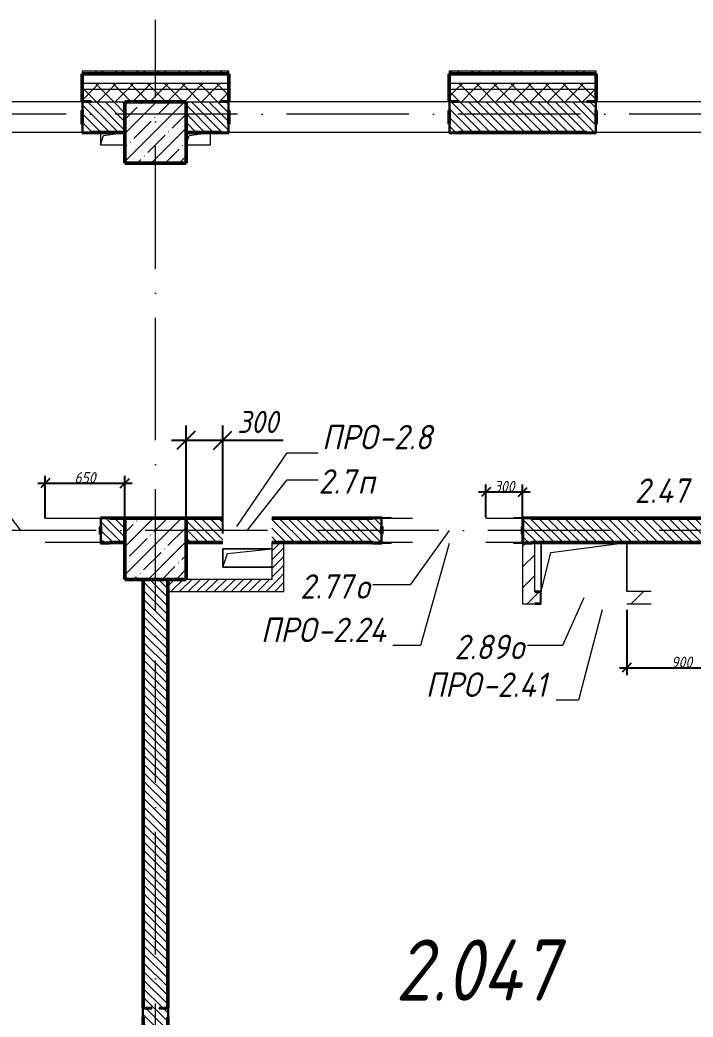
# Model space of a CAD drawing. Header units: millimetres. Extents: x -537608 to 253996, y -217170 to 186033.
# Drawn here: x -141155 to -135655, y -54732 to -46588 of the extents above; entities that cross this region are included whole.
import ezdxf

# ---------------------------------------------------------------- set-up
doc = ezdxf.new("R2010")
doc.units = ezdxf.units.MM
doc.linetypes.add('50_200_ШТРИХ_1Т_ш5_п1_п1_', pattern=[1400, 1000, -200, 0, -200])
for name, color, linetype, lineweight in [('A-____-____-DIMS', 7, 'Continuous', 9), ('A-FLOR-____-OTLN', 7, 'Continuous', 9), ('A-GENM-____-IDEN', 7, 'Continuous', 9), ('A-GENM-____-MCUT', 7, 'Continuous', 25), ('A-GENM-____-OTLN', 7, 'Continuous', 9), ('A-GENM-____-OTLN-1', 7, 'Continuous', 25), ('A-GLAZ-____-IDEN', 7, 'Continuous', 9), ('A-WALL-____-MCUT-2', 7, 'Continuous', 50), ('A-WALL-____-MCUT-3', 7, 'Continuous', 9), ('A-WALL-____-OTLN', 7, 'Continuous', 9), ('A-WALL-____-PATT-1', 7, 'Continuous', 9), ('A-WALL-FNSH-MCUT-1', 7, 'Continuous', 9), ('I-WALL-____-OTLN', 7, 'Continuous', 9), ('S-COLS-____-MCUT', 7, 'Continuous', 50), ('S-COLS-____-OTLN', 7, 'Continuous', 9), ('S-GRID-____-OTLN-1', 7, '50_200_ШТРИХ_1Т_ш5_п1_п1_', 9), ('Марки помещений', 7, 'Continuous', 9)]:
    doc.layers.add(name, color=color, linetype=linetype, lineweight=lineweight)
doc.styles.add('ISOCPEUR_I_10', font='isocpeui.ttf', dxfattribs={"width": 0.9, "height": 180})
doc.styles.add('ISOCPEUR_I_3', font='isocpeui.ttf', dxfattribs={"width": 0.85, "height": 2.2})
doc.styles.add('ISOCPEUR_I_7', font='isocpeui.ttf', dxfattribs={"width": 0.9, "height": 90})
doc.styles.add('ISOCPEUR_I_9', font='isocpeui.ttf', dxfattribs={"width": 0.9, "height": 250})
doc.dimstyles.new('ISO-1_8_0_9К_СРЕДНИЙ_Кладочные_2', dxfattribs={"dimscale": 304.8, "dimtxt": 89.638306, "dimasz": 0.246063, "dimexe": 0.19685, "dimexo": 0, "dimgap": 0, "dimtad": 1, "dimdec": 3, "dimrnd": 0.001, "dimdsep": 46, "dimtxsty": 'ISOCPEUR_I_7', "dimblk1": 'OBLIQUE', "dimblk2": 'OBLIQUE', "dimsah": 1, "dimcen": 0.09, "dimdle": 0.19685, "dimazin": 0, "dimtfac": 1, "dimtdec": 4, "dimtix": 1, "dimtmove": 1, "dimatfit": 3, "dimfxl": 1, "dimtvp": 1, "dimtolj": 1, "dimtzin": 0, "dimarcsym": 2})
doc.dimstyles.new('ISO-1_8_0_9К_СРЕДНИЙ_Кладочные_3', dxfattribs={"dimscale": 304.8, "dimtxt": 179.276612, "dimasz": 0.492126, "dimexe": 0.393701, "dimexo": 0, "dimgap": 0, "dimtad": 1, "dimdec": 3, "dimrnd": 0.001, "dimdsep": 46, "dimtxsty": 'ISOCPEUR_I_10', "dimblk1": 'OBLIQUE', "dimblk2": 'OBLIQUE', "dimsah": 1, "dimcen": 0.09, "dimdle": 0.393701, "dimazin": 0, "dimtfac": 1, "dimtdec": 4, "dimtix": 1, "dimtmove": 0, "dimatfit": 3, "dimfxl": 1, "dimtvp": 1, "dimtolj": 1, "dimtzin": 0, "dimarcsym": 2})
pattern_1 = [(135, (-184647.673, -56738.29), (-35.35534, -35.35534), [])]
pattern_2 = [(45, (-184647.67, -56738.29), (-70.71068, 70.71068), []), (135, (-184647.67, -56738.29), (-70.71068, -70.71068), [])]
pattern_3 = [(45, (-184647.673, -56738.29), (-35.35534, 35.35534), [])]
pattern_4 = [(45, (-184647.67, -56738.29), (-84.8528, 84.8528), [])]

# ---------------------------------------------------------------- blocks, each defined once
blk = doc.blocks.new('BSC_Колонна _Прямоугольная - 500х500-V90-АР1_План отверстий 2 этажа в осях 1-64_А-ГГ')
at = {"layer": 'S-COLS-____-OTLN'}
h = blk.add_hatch(dxfattribs=at)
h.set_pattern_fill('FP_119', color=256, style=0, pattern_type=2)
h.set_pattern_definition([(45, (-44600, -5831.04), (-114.04925, 114.04925), []), (45, (-44485.95, -5831.04), (-114.04925, 114.04925), [201.613, -40.323, 3.353, -36.97])])
h.paths.add_polyline_path([(-250, -250), (250, -250), (250, 250), (-250, 250)], flags=0)
at = {"layer": 'S-COLS-____-MCUT'}
for p, q in [((250, 250), (-250, 250)), ((-250, 250), (-250, -250)), ((250, -250), (250, 250)), ((-250, -250), (250, -250))]:
    blk.add_line(p, q, dxfattribs=at)
blk = doc.blocks.new('Фахверк_СКБ_Уголок - 250_2700-27497298-АР1_План отверстий 2 этажа в осях 1-64_А-ГГ')
at = {"layer": 'A-GENM-____-MCUT'}
for p, q in [((200, 181), (125, 181)), ((125, 181), (125, 106)), ((131, 106), (131, 175)), ((131, 175), (200, 175)), ((200, 175), (200, 181)), ((125, 106), (131, 106)), ((131, -6), (125, -6)), ((125, -6), (125, -81)), ((125, -81), (200, -81)), ((131, -75), (131, -6)), ((200, -75), (131, -75)), ((200, -81), (200, -75))]:
    blk.add_line(p, q, dxfattribs=at)
blk = doc.blocks.new('154_Стойка_СКБ_Уголок - СМ-2180_200-28268025-АР1_План отверстий 2 этажа в осях 1-64_А-ГГ')
at = {"layer": 'A-GENM-____-MCUT'}
for p, q in [((125, 156), (125, 81)), ((200, 156), (125, 156)), ((131, 81), (131, 150)), ((131, 150), (200, 150)), ((200, 150), (200, 156)), ((125, 81), (131, 81)), ((131, 19), (125, 19)), ((125, 19), (125, -56)), ((131, -50), (131, 19)), ((125, -56), (200, -56)), ((200, -50), (131, -50)), ((200, -56), (200, -50))]:
    blk.add_line(p, q, dxfattribs=at)
blk = doc.blocks.new('Стойка_Влож_Уголок_Опорный - Уголок-28213941-АР1_План отверстий 2 этажа в осях 1-64_А-ГГ')
at = {"layer": 'A-GENM-____-OTLN'}
for p, q in [((-212, -6), (-212, 0)), ((0, 0), (0, -6)), ((-212, -75), (-212, -6)), ((-212, -6), (-206, -6)), ((-212, -75), (-206, -75)), ((-6, -6), (0, -6)), ((-6, -75), (0, -75)), ((0, -6), (0, -75))]:
    blk.add_line(p, q, dxfattribs=at)
blk = doc.blocks.new('Стойка_Влож_Полоса боковая - Полоса-V142-АР1_План отверстий 2 этажа в осях 1-64_А-ГГ')
at = {"layer": 'A-GENM-____-OTLN'}
for p, q in [((-5, 60), (0, 60)), ((-5, -60), (-5, 60)), ((0, -60), (-5, -60))]:
    blk.add_line(p, q, dxfattribs=at)
blk = doc.blocks.new('Фахверк_СКБ_Уголок - 200_3960-28268576-АР1_План отверстий 2 этажа в осях 1-64_А-ГГ')
at = {"layer": 'A-GENM-____-MCUT'}
for p, q in [((200, 156), (125, 156)), ((125, 156), (125, 81)), ((131, 81), (131, 150)), ((131, 150), (200, 150)), ((200, 150), (200, 156)), ((125, 81), (131, 81)), ((131, 19), (125, 19)), ((125, 19), (125, -56)), ((131, -50), (131, 19)), ((125, -56), (200, -56)), ((200, -50), (131, -50)), ((200, -56), (200, -50))]:
    blk.add_line(p, q, dxfattribs=at)
blk = doc.blocks.new('Фахверк_СКБ_Уголок - 200_3550-28267367-АР1_План отверстий 2 этажа в осях 1-64_А-ГГ')
at = {"layer": 'A-GENM-____-MCUT'}
for p, q in [((200, 156), (125, 156)), ((125, 156), (125, 81)), ((131, 81), (131, 150)), ((131, 150), (200, 150)), ((200, 150), (200, 156)), ((125, 81), (131, 81)), ((131, 19), (125, 19)), ((125, 19), (125, -56)), ((131, -50), (131, 19)), ((125, -56), (200, -56)), ((200, -50), (131, -50)), ((200, -56), (200, -50))]:
    blk.add_line(p, q, dxfattribs=at)
blk = doc.blocks.new('AR_Отверстие прямоугольное _в плите_ - AR_Отверстие прямоугольное _в плите_-V155-АР1_План отверстий 2 этажа в осях 1-64_А-ГГ')
at = {"layer": 'A-GENM-____-OTLN'}
for p, q in [((200, 75), (-200, 75)), ((-200, 75), (-200, -75)), ((-200, -75), (-162.5, 37.5)), ((-162.5, 37.5), (200, 75)), ((-200, -75), (200, -75))]:
    blk.add_line(p, q, dxfattribs=at)
blk = doc.blocks.new('AR_Отверстие прямоугольное _в плите_ - AR_Отверстие прямоугольное _в плите_-V165-АР1_План отверстий 2 этажа в осях 1-64_А-ГГ')
at = {"layer": 'A-GENM-____-OTLN'}
for p, q in [((-100, 50), (-100, -50)), ((-100, -50), (-75, 25)), ((-75, 25), (100, 50)), ((-100, -50), (100, -50))]:
    blk.add_line(p, q, dxfattribs=at)
blk = doc.blocks.new('AR_Отверстие прямоугольное _в плите_ - AR_Отверстие прямоугольное _в плите_-V166-АР1_План отверстий 2 этажа в осях 1-64_А-ГГ')
at = {"layer": 'A-GENM-____-OTLN'}
for p, q in [((-100, -50), (-75, 25)), ((-75, 25), (100, 50)), ((100, -50), (100, 50)), ((-100, -50), (100, -50))]:
    blk.add_line(p, q, dxfattribs=at)
blk = doc.blocks.new('AR_Отверстие прямоугольное _в плите_ - AR_Отверстие прямоугольное _в плите_-30552525-АР1_План отверстий 2 этажа в осях 1-64_А-ГГ')
at = {"layer": 'A-GENM-____-OTLN'}
for p, q in [((-350, 200), (-350, -200)), ((-270, 120), (350, 200)), ((350, -200), (350, 200)), ((-350, -200), (-270, 120))]:
    blk.add_line(p, q, dxfattribs=at)
blk = doc.blocks.new('154_Фахверк_СКБ_Швеллер - Тип_100_3960_зеркало-V199-АР1_План отверстий 2 этажа в осях 1-64_А-ГГ')
at = {"layer": 'A-GENM-____-MCUT'}
for p, q in [((175, 50), (125, 50)), ((128, 47), (175, 47)), ((128, -47), (128, 47)), ((175, 47), (175, 50)), ((125, -50), (175, -50)), ((175, -47), (128, -47)), ((175, -50), (175, -47))]:
    blk.add_line(p, q, dxfattribs=at)
blk = doc.blocks.new('_Oblique')
at = {"color": 0, "linetype": 'ByBlock', "lineweight": -2}
blk.add_line((-0.5, -0.5), (0.5, 0.5), dxfattribs=at)
blk = doc.blocks.new('*D2392')
at = {"layer": 'A-____-____-DIMS', "color": 0, "lineweight": -2, "transparency": 16777216}
for p, q in [((-139797.7, -50657.2), (-139797.7, -49901.3)), ((-139497.7, -50781.9), (-139497.7, -49901.3)), ((-139917.7, -50021.3), (-139497.7, -50021.3)), ((-139497.7, -50021.3), (-139003.5, -50021.3))]:
    blk.add_line(p, q, dxfattribs=at)
at = {"layer": 'Defpoints', "color": 0, "transparency": 16777216}
for p in [(-139497.7, -50021.3), (-139797.7, -50657.2), (-139497.7, -50781.9)]:
    blk.add_point(p, dxfattribs=at)
at = {"layer": 'A-____-____-DIMS', "color": 0, "lineweight": -2, "transparency": 16777216, "xscale": 150, "yscale": 150, "zscale": 150, "rotation": 180}
blk.add_blockref('_Oblique', (-139797.7, -50021.3), dxfattribs=at)
at = {"layer": 'A-____-____-DIMS', "color": 0, "lineweight": -2, "transparency": 16777216, "xscale": 150, "yscale": 150, "zscale": 150}
blk.add_blockref('_Oblique', (-139497.7, -50021.3), dxfattribs=at)
at = {"layer": 'A-____-____-DIMS', "color": 0, "transparency": 16777216, "insert": (-139380.4, -49781.3), "char_height": 180, "width": 409.578, "attachment_point": 1, "line_spacing_factor": 1.149209, "style": 'ISOCPEUR_I_10'}
blk.add_mtext('\\A1;300', dxfattribs=at)
blk = doc.blocks.new('*D2427')
at = {"layer": 'A-____-____-DIMS', "color": 0, "lineweight": -2, "transparency": 16777216}
for p, q in [((-135297.7, -51357.2), (-135297.7, -51938.5)), ((-136197.7, -51407.2), (-136197.7, -51938.5)), ((-136257.7, -51878.5), (-135237.7, -51878.5))]:
    blk.add_line(p, q, dxfattribs=at)
at = {"layer": 'Defpoints', "color": 0, "transparency": 16777216}
for p in [(-135297.7, -51357.2), (-136197.7, -51407.2), (-135297.7, -51878.5)]:
    blk.add_point(p, dxfattribs=at)
at = {"layer": 'A-____-____-DIMS', "color": 0, "lineweight": -2, "transparency": 16777216, "xscale": 75, "yscale": 75, "zscale": 75, "rotation": 180}
blk.add_blockref('_Oblique', (-136197.7, -51878.5), dxfattribs=at)
at = {"layer": 'A-____-____-DIMS', "color": 0, "lineweight": -2, "transparency": 16777216, "xscale": 75, "yscale": 75, "zscale": 75}
blk.add_blockref('_Oblique', (-135297.7, -51878.5), dxfattribs=at)
at = {"layer": 'A-____-____-DIMS', "color": 0, "transparency": 16777216, "insert": (-135747.7, -51833.5), "char_height": 90, "width": 409.578, "attachment_point": 5, "style": 'ISOCPEUR_I_7'}
blk.add_mtext('\\A1;900', dxfattribs=at)
blk = doc.blocks.new('*D2430')
at = {"layer": 'A-____-____-DIMS', "color": 0, "lineweight": -2, "transparency": 16777216}
for p, q in [((-137347.7, -50651.2), (-137347.7, -50383.1)), ((-137047.7, -50857.2), (-137047.7, -50383.1)), ((-137407.7, -50443.1), (-136987.7, -50443.1))]:
    blk.add_line(p, q, dxfattribs=at)
at = {"layer": 'Defpoints', "color": 0, "transparency": 16777216}
for p in [(-137047.7, -50443.1), (-137347.7, -50651.2), (-137047.7, -50857.2)]:
    blk.add_point(p, dxfattribs=at)
at = {"layer": 'A-____-____-DIMS', "color": 0, "lineweight": -2, "transparency": 16777216, "xscale": 75, "yscale": 75, "zscale": 75, "rotation": 180}
blk.add_blockref('_Oblique', (-137347.7, -50443.1), dxfattribs=at)
at = {"layer": 'A-____-____-DIMS', "color": 0, "lineweight": -2, "transparency": 16777216, "xscale": 75, "yscale": 75, "zscale": 75}
blk.add_blockref('_Oblique', (-137047.7, -50443.1), dxfattribs=at)
at = {"layer": 'A-____-____-DIMS', "color": 0, "transparency": 16777216, "insert": (-137197.7, -50398.1), "char_height": 90, "width": 409.578, "attachment_point": 5, "style": 'ISOCPEUR_I_7'}
blk.add_mtext('\\A1;300', dxfattribs=at)
blk = doc.blocks.new('*D2431')
at = {"layer": 'A-____-____-DIMS', "color": 0, "lineweight": -2, "transparency": 16777216}
for p, q in [((-140947.7, -50657.2), (-140947.7, -50311.2)), ((-140297.7, -50657.2), (-140297.7, -50311.2)), ((-141007.7, -50371.2), (-140237.7, -50371.2))]:
    blk.add_line(p, q, dxfattribs=at)
at = {"layer": 'Defpoints', "color": 0, "transparency": 16777216}
for p in [(-140297.7, -50371.2), (-140947.7, -50657.2), (-140297.7, -50657.2)]:
    blk.add_point(p, dxfattribs=at)
at = {"layer": 'A-____-____-DIMS', "color": 0, "lineweight": -2, "transparency": 16777216, "xscale": 75, "yscale": 75, "zscale": 75, "rotation": 180}
blk.add_blockref('_Oblique', (-140947.7, -50371.2), dxfattribs=at)
at = {"layer": 'A-____-____-DIMS', "color": 0, "lineweight": -2, "transparency": 16777216, "xscale": 75, "yscale": 75, "zscale": 75}
blk.add_blockref('_Oblique', (-140297.7, -50371.2), dxfattribs=at)
at = {"layer": 'A-____-____-DIMS', "color": 0, "transparency": 16777216, "insert": (-140622.7, -50326.2), "char_height": 90, "width": 409.578, "attachment_point": 5, "style": 'ISOCPEUR_I_7'}
blk.add_mtext('\\A1;650', dxfattribs=at)

msp = doc.modelspace()

# ---------------------------------------------------------------- hatches: boundary and pattern name
at = {"layer": 'A-WALL-____-PATT-1'}
h = msp.add_hatch(dxfattribs=at)
h.set_pattern_fill('FP_3', color=256, style=0, pattern_type=2)
h.set_pattern_definition([(45, (-184647.67, -56738.29), (-85.53659, 85.53659), []), (45, (-184590.65, -56738.29), (-85.53659, 85.53659), [])])
h.paths.add_polyline_path([(-112782.6725, -47027.2474), (-112782.6725, -47007.2474), (-116647.6725, -47007.2474), (-116647.6725, -47027.2474), (-113962.7906, -47027.2474)], flags=0)
h.paths.add_polyline_path([(-118447.6725, -47027.2474), (-118447.6725, -47007.2474), (-119647.6725, -47007.2474), (-119647.6725, -47027.2474), (-119265.1835, -47027.2474)], flags=0)
h.paths.add_polyline_path([(-121447.6725, -47027.2474), (-121447.6725, -47007.2474), (-122647.6725, -47007.2474), (-122647.6725, -47027.2474), (-121916.3799, -47027.2474)], flags=0)
h.paths.add_polyline_path([(-125451.3085, -47027.2474), (-124447.6725, -47027.2474), (-124447.6725, -47007.2474), (-125647.6725, -47007.2474), (-125647.6725, -47027.2474)], flags=0)
h.paths.add_polyline_path([(-128102.5049, -47027.2474), (-127447.6725, -47027.2474), (-127447.6725, -47007.2474), (-128647.6725, -47007.2474), (-128647.6725, -47027.2474)], flags=0)
h.paths.add_polyline_path([(-130447.6725, -47027.2474), (-130447.6725, -47007.2474), (-131647.6725, -47007.2474), (-131647.6725, -47027.2474), (-131637.4335, -47027.2474)], flags=0)
h.paths.add_polyline_path([(-133447.6725, -47027.2474), (-133447.6725, -47007.2474), (-134647.6725, -47007.2474), (-134647.6725, -47027.2474), (-134288.6299, -47027.2474)], flags=0)
h.paths.add_polyline_path([(-139447.6725, -47027.2474), (-139447.6725, -47007.2474), (-140647.6725, -47007.2474), (-140647.6725, -47027.2474), (-140474.7549, -47027.2474)], flags=0)
h.paths.add_polyline_path([(-137647.6725, -47027.2474), (-136447.6725, -47027.2474), (-136447.6725, -47007.2474), (-137647.6725, -47007.2474)], flags=0)
h.paths.add_polyline_path([(-143647.6725, -47027.2474), (-142447.6725, -47027.2474), (-142447.6725, -47007.2474), (-143647.6725, -47007.2474)], flags=0)
h.paths.add_polyline_path([(-146312.6725, -47027.2474), (-145447.6725, -47027.2474), (-145447.6725, -47007.2474), (-146312.6725, -47007.2474)], flags=0)
h = msp.add_hatch(dxfattribs=at)
h.set_pattern_fill('FP_1', color=256, style=0, pattern_type=2)
h.set_pattern_definition(pattern_2)
h.paths.add_polyline_path([(-110297.6725, -47157.2474), (-110297.6725, -47107.2474), (-116647.6725, -47107.2474), (-116647.6725, -47157.2474), (-110427.862, -47157.2474)], flags=0)
h.paths.add_polyline_path([(-119265.1835, -47157.2474), (-118447.6725, -47157.2474), (-118447.6725, -47107.2474), (-119647.6725, -47107.2474), (-119647.6725, -47157.2474)], flags=0)
h.paths.add_polyline_path([(-121447.6725, -47157.2474), (-121447.6725, -47107.2474), (-122647.6725, -47107.2474), (-122647.6725, -47157.2474), (-121916.3799, -47157.2474)], flags=0)
h.paths.add_polyline_path([(-124447.6725, -47157.2474), (-124447.6725, -47107.2474), (-125647.6725, -47107.2474), (-125647.6725, -47157.2474), (-124567.5763, -47157.2474)], flags=0)
h.paths.add_polyline_path([(-127447.6725, -47157.2474), (-127447.6725, -47107.2474), (-128647.6725, -47107.2474), (-128647.6725, -47157.2474), (-128102.5049, -47157.2474)], flags=0)
h.paths.add_polyline_path([(-131647.6725, -47157.2474), (-130447.6725, -47157.2474), (-130447.6725, -47107.2474), (-131647.6725, -47107.2474)], flags=0)
h.paths.add_polyline_path([(-134647.6725, -47157.2474), (-133447.6725, -47157.2474), (-133447.6725, -47107.2474), (-134647.6725, -47107.2474)], flags=0)
h.paths.add_polyline_path([(-136939.8263, -47157.2474), (-136447.6725, -47157.2474), (-136447.6725, -47107.2474), (-137647.6725, -47107.2474), (-137647.6725, -47157.2474)], flags=0)
h.paths.add_polyline_path([(-139447.6725, -47157.2474), (-139447.6725, -47107.2474), (-140647.6725, -47107.2474), (-140647.6725, -47157.2474), (-140474.7549, -47157.2474)], flags=0)
h.paths.add_polyline_path([(-142447.6725, -47157.2474), (-142447.6725, -47107.2474), (-143647.6725, -47107.2474), (-143647.6725, -47157.2474), (-143125.9514, -47157.2474)], flags=0)
h.paths.add_polyline_path([(-146847.6725, -47157.2474), (-145447.6725, -47157.2474), (-145447.6725, -47107.2474), (-146847.6725, -47107.2474)], flags=0)
h.paths.add_polyline_path([(-148647.6725, -47157.2474), (-148647.6725, -47107.2474), (-149847.6725, -47107.2474), (-149847.6725, -47157.2474), (-149312.0764, -47157.2474)], flags=0)
h.paths.add_polyline_path([(-157647.6725, -47157.2474), (-157647.6725, -47107.2474), (-160817.6725, -47107.2474), (-160817.6725, -47157.2474), (-159916.8621, -47157.2474)], flags=0)
h = msp.add_hatch(dxfattribs=at)
h.set_pattern_fill('FP_1', color=256, style=0, pattern_type=2)
h.set_pattern_definition(pattern_2)
h.paths.add_polyline_path([(-110297.6725, -47257.2474), (-110297.6725, -47157.2474), (-116647.6725, -47157.2474), (-116647.6725, -47251.2474), (-116572.6725, -47251.2474), (-116572.6725, -47257.2474), (-110427.862, -47257.2474)], flags=0)
h.paths.add_polyline_path([(-119265.1835, -47257.2474), (-118522.6725, -47257.2474), (-118522.6725, -47251.2474), (-118447.6725, -47251.2474), (-118447.6725, -47157.2474), (-119647.6725, -47157.2474), (-119647.6725, -47251.2474), (-119572.6725, -47251.2474), (-119572.6725, -47257.2474)], flags=0)
h.paths.add_polyline_path([(-121522.6725, -47257.2474), (-121522.6725, -47251.2474), (-121447.6725, -47251.2474), (-121447.6725, -47157.2474), (-122647.6725, -47157.2474), (-122647.6725, -47251.2474), (-122572.6725, -47251.2474), (-122572.6725, -47257.2474), (-121797.6725, -47257.2474)], flags=0)
h.paths.add_polyline_path([(-125297.6725, -47257.2474), (-124522.6725, -47257.2474), (-124522.6725, -47251.2474), (-124447.6725, -47251.2474), (-124447.6725, -47157.2474), (-125647.6725, -47157.2474), (-125647.6725, -47251.2474), (-125572.6725, -47251.2474), (-125572.6725, -47257.2474), (-125451.3085, -47257.2474)], flags=0)
h.paths.add_polyline_path([(-128102.5049, -47257.2474), (-127522.6725, -47257.2474), (-127522.6725, -47251.2474), (-127447.6725, -47251.2474), (-127447.6725, -47157.2474), (-128647.6725, -47157.2474), (-128647.6725, -47251.2474), (-128572.6725, -47251.2474), (-128572.6725, -47257.2474)], flags=0)
h.paths.add_polyline_path([(-130797.6725, -47257.2474), (-130522.6725, -47257.2474), (-130522.6725, -47251.2474), (-130447.6725, -47251.2474), (-130447.6725, -47157.2474), (-131647.6725, -47157.2474), (-131647.6725, -47251.2474), (-131572.6725, -47251.2474), (-131572.6725, -47257.2474), (-131297.6725, -47257.2474)], flags=0)
h.paths.add_polyline_path([(-133797.6725, -47257.2474), (-133522.6725, -47257.2474), (-133522.6725, -47251.2474), (-133447.6725, -47251.2474), (-133447.6725, -47157.2474), (-134647.6725, -47157.2474), (-134647.6725, -47251.2474), (-134572.6725, -47251.2474), (-134572.6725, -47257.2474), (-134288.6299, -47257.2474)], flags=0)
h.paths.add_polyline_path([(-136522.6725, -47257.2474), (-136522.6725, -47251.2474), (-136447.6725, -47251.2474), (-136447.6725, -47157.2474), (-137647.6725, -47157.2474), (-137647.6725, -47251.2474), (-137572.6725, -47251.2474), (-137572.6725, -47257.2474), (-136939.8263, -47257.2474)], flags=0)
h.paths.add_polyline_path([(-139522.6725, -47257.2474), (-139522.6725, -47251.2474), (-139447.6725, -47251.2474), (-139447.6725, -47157.2474), (-140647.6725, -47157.2474), (-140647.6725, -47251.2474), (-140572.6725, -47251.2474), (-140572.6725, -47257.2474), (-139797.6725, -47257.2474)], flags=0)
h.paths.add_polyline_path([(-143572.6725, -47257.2474), (-142522.6725, -47257.2474), (-142522.6725, -47251.2474), (-142447.6725, -47251.2474), (-142447.6725, -47157.2474), (-143647.6725, -47157.2474), (-143647.6725, -47251.2474), (-143572.6725, -47251.2474)], flags=0)
h.paths.add_polyline_path([(-145797.6725, -47257.2474), (-145522.6725, -47257.2474), (-145522.6725, -47251.2474), (-145447.6725, -47251.2474), (-145447.6725, -47157.2474), (-146847.6725, -47157.2474), (-146847.6725, -47257.2474), (-146347.6725, -47257.2474)], flags=0)
h.paths.add_polyline_path([(-149312.0764, -47257.2474), (-148722.6725, -47257.2474), (-148722.6725, -47251.2474), (-148647.6725, -47251.2474), (-148647.6725, -47157.2474), (-149847.6725, -47157.2474), (-149847.6725, -47257.2474), (-149347.6725, -47257.2474)], flags=0)
h.paths.add_polyline_path([(-157722.6725, -47257.2474), (-157722.6725, -47251.2474), (-157647.6725, -47251.2474), (-157647.6725, -47157.2474), (-160817.6725, -47157.2474), (-160817.6725, -47257.2474), (-158347.6725, -47257.2474)], flags=0)
h = msp.add_hatch(dxfattribs=at)
h.set_pattern_fill('FP_6', color=256, style=0, pattern_type=2)
h.set_pattern_definition(pattern_1)
h.paths.add_polyline_path([(-140641.6725, -47507.2474), (-140297.6725, -47507.2474), (-140297.6725, -47257.2474), (-140641.6725, -47257.2474), (-140641.6725, -47326.2474), (-140647.6725, -47326.2474), (-140647.6725, -47438.2474), (-140641.6725, -47438.2474), (-140641.6725, -47502.9617)], flags=0)
h.paths.add_polyline_path([(-142522.6725, -47507.2474), (-142453.6725, -47507.2474), (-142453.6725, -47438.2474), (-142447.6725, -47438.2474), (-142447.6725, -47326.2474), (-142453.6725, -47326.2474), (-142453.6725, -47257.2474), (-142797.6725, -47257.2474), (-142797.6725, -47507.2474)], flags=0)
h = msp.add_hatch(dxfattribs=at)
h.set_pattern_fill('FP_6', color=256, style=0, pattern_type=2)
h.set_pattern_definition(pattern_1)
h.paths.add_polyline_path([(-134572.6725, -47507.2474), (-134297.6725, -47507.2474), (-134297.6725, -47257.2474), (-134641.6725, -47257.2474), (-134641.6725, -47326.2474), (-134647.6725, -47326.2474), (-134647.6725, -47438.2474), (-134641.6725, -47438.2474), (-134641.6725, -47507.2474)], flags=0)
h.paths.add_polyline_path([(-137572.6725, -47507.2474), (-136453.6725, -47507.2474), (-136453.6725, -47438.2474), (-136447.6725, -47438.2474), (-136447.6725, -47326.2474), (-136453.6725, -47326.2474), (-136453.6725, -47257.2474), (-137641.6725, -47257.2474), (-137641.6725, -47326.2474), (-137647.6725, -47326.2474), (-137647.6725, -47438.2474), (-137641.6725, -47438.2474), (-137641.6725, -47507.2474)], flags=0)
h.paths.add_polyline_path([(-139522.6725, -47507.2474), (-139453.6725, -47507.2474), (-139453.6725, -47438.2474), (-139447.6725, -47438.2474), (-139447.6725, -47326.2474), (-139453.6725, -47326.2474), (-139453.6725, -47257.2474), (-139797.6725, -47257.2474), (-139797.6725, -47507.2474)], flags=0)
h = msp.add_hatch(dxfattribs=at)
h.set_pattern_fill('FP_6', color=256, style=0, pattern_type=2)
h.set_pattern_definition(pattern_1)
h.paths.add_polyline_path([(-140422.6725, -50857.2474), (-140297.6725, -50857.2474), (-140297.6725, -50657.2474), (-140491.6725, -50657.2474), (-140491.6725, -50726.2474), (-140497.6725, -50726.2474), (-140497.6725, -50788.2474), (-140491.6725, -50788.2474), (-140491.6725, -50857.2474), (-140474.7549, -50857.2474)], flags=0)
h.paths.add_polyline_path([(-142242.2192, -50857.2474), (-142203.6725, -50857.2474), (-142203.6725, -50788.2474), (-142197.6725, -50788.2474), (-142197.6725, -50726.2474), (-142203.6725, -50726.2474), (-142203.6725, -50657.2474), (-142797.6725, -50657.2474), (-142797.6725, -50857.2474), (-142272.6725, -50857.2474)], flags=0)
h = msp.add_hatch(dxfattribs=at)
h.set_pattern_fill('FP_6', color=256, style=0, pattern_type=2)
h.set_pattern_definition(pattern_1)
h.paths.add_polyline_path([(-135172.3621, -50857.2474), (-134297.6725, -50857.2474), (-134297.6725, -50657.2474), (-137041.6725, -50657.2474), (-137041.6725, -50726.2474), (-137047.6725, -50726.2474), (-137047.6725, -50788.2474), (-137041.6725, -50788.2474), (-137041.6725, -50857.2474), (-136939.8263, -50857.2474)], flags=0)
h.paths.add_polyline_path([(-139097.6725, -50857.2474), (-138203.6725, -50857.2474), (-138203.6725, -50788.2474), (-138197.6725, -50788.2474), (-138197.6725, -50726.2474), (-138203.6725, -50726.2474), (-138203.6725, -50657.2474), (-139097.6725, -50657.2474), (-139097.6725, -50769.7474)], flags=0)
h.paths.add_polyline_path([(-139797.6725, -50857.2474), (-139497.6725, -50857.2474), (-139497.6725, -50657.2474), (-139797.6725, -50657.2474)], flags=0)
h = msp.add_hatch(dxfattribs=at)
h.set_pattern_fill('FP_5', color=256, style=0, pattern_type=2)
h.set_pattern_definition(pattern_3)
h.paths.add_polyline_path([(-138997.6725, -51157.2474), (-138997.6725, -50857.2474), (-139097.6725, -50857.2474), (-139097.6725, -51157.2474)], flags=0)
h = msp.add_hatch(dxfattribs=at)
h.set_pattern_fill('FP_4', color=256, style=0, pattern_type=2)
h.set_pattern_definition(pattern_4)
h.paths.add_polyline_path([(-136947.6725, -51357.2474), (-136947.6725, -50857.2474), (-136972.6725, -50857.2474), (-136972.6725, -50863.2474), (-137047.6725, -50863.2474), (-137047.6725, -51357.2474)], flags=0)
h = msp.add_hatch(dxfattribs=at)
h.set_pattern_fill('FP_6', color=256, style=0, pattern_type=2)
h.set_pattern_definition(pattern_1)
h.paths.add_polyline_path([(-140147.6725, -58157.2474), (-139947.6725, -58157.2474), (-139947.6725, -54663.2474), (-140016.6725, -54663.2474), (-140016.6725, -54657.2474), (-139947.6725, -54657.2474), (-139947.6725, -51157.2474), (-140147.6725, -51157.2474), (-140147.6725, -54657.2474), (-140078.6725, -54657.2474), (-140078.6725, -54663.2474), (-140147.6725, -54663.2474), (-140147.6725, -57722.3688)], flags=0)
h = msp.add_hatch(dxfattribs=at)
h.set_pattern_fill('FP_5', color=256, style=0, pattern_type=2)
h.set_pattern_definition(pattern_3)
h.paths.add_polyline_path([(-139797.6725, -51257.2474), (-138997.6725, -51257.2474), (-138997.6725, -51157.2474), (-139947.6725, -51157.2474), (-139947.6725, -51257.2474)], flags=0)
h = msp.add_hatch(dxfattribs=at)
h.set_pattern_fill('FP_4', color=256, style=0, pattern_type=2)
h.set_pattern_definition(pattern_4)
h.paths.add_polyline_path([(-136197.6725, -51357.2474), (-135997.6725, -51357.2474), (-135997.6725, -51257.2474), (-136197.6725, -51257.2474)], flags=0)
h.paths.add_polyline_path([(-135172.3621, -51357.2474), (-135097.6725, -51357.2474), (-135097.6725, -51257.2474), (-135297.6725, -51257.2474), (-135297.6725, -51357.2474)], flags=0)
h.paths.add_polyline_path([(-134147.6725, -51357.2474), (-134147.6725, -51257.2474), (-134747.6725, -51257.2474), (-134747.6725, -51357.2474)], flags=0)
h.paths.add_polyline_path([(-136946.1725, -51354.2474), (-136900.6725, -51354.2474), (-136900.6725, -51260.2474), (-136947.6725, -51260.2474), (-136947.6725, -51354.2474)], flags=0)
at = {"layer": 'S-COLS-____-OTLN'}
h = msp.add_hatch(dxfattribs=at)
h.set_pattern_fill('FP_25', color=256, style=0, pattern_type=2)
h.set_pattern_definition([(45, (-184647.67, -56738.29), (-114.04925, 114.04925), []), (45, (-184533.62, -56738.29), (-114.04925, 114.04925), [201.612, -40.322, 3.353, -36.97])])
h.paths.add_polyline_path([(-140297.6725, -47757.2474), (-139797.6725, -47757.2474), (-139797.6725, -47257.2474), (-140297.6725, -47257.2474), (-140297.6725, -47402.4409)], flags=0)

# ---------------------------------------------------------------- linework, layer by layer
at = {"layer": 'A-FLOR-____-OTLN'}
for p, q in [((-136897.7714, -51257.2474), (-136897.7714, -50857.2474)), ((-136197.7714, -50857.2474), (-136197.7714, -51257.2474)), ((-139497.6725, -50907.2474), (-139097.6725, -50907.2474)), ((-139497.6725, -51057.2474), (-139497.6725, -50907.2474)), ((-139097.6725, -51057.2474), (-139497.6725, -51057.2474))]:
    msp.add_line(p, q, dxfattribs=at)
at = {"layer": 'A-GENM-____-IDEN'}
for p, q in [((-139381.876, -50724.0228), (-138971.4744, -50122.3035)), ((-138971.4744, -50122.3035), (-138717.425, -50122.3035)), ((-137647.6725, -50863.2474), (-137883.2376, -51696.7772)), ((-136397.6725, -51407.2474), (-136592.6991, -52144.7075)), ((-137883.2376, -51696.7772), (-138109.551, -51696.7772)), ((-136592.6991, -52144.7075), (-136774.0948, -52144.7075))]:
    msp.add_line(p, q, dxfattribs=at)
at = {"layer": 'A-GLAZ-____-IDEN'}
for p, q in [((-141147.6725, -50757.2474), (-141527.1883, -50263.8636)), ((-139297.6725, -50757.2474), (-138971.4744, -50345.0569)), ((-138971.4744, -50345.0569), (-138717.425, -50345.0569)), ((-137647.6725, -50757.2474), (-137967.5595, -51202.7377)), ((-137967.5595, -51202.7377), (-138271.2264, -51202.7377)), ((-136547.6725, -51307.2474), (-136722.7466, -51696.7772)), ((-136722.7466, -51696.7772), (-137009.3768, -51696.7772))]:
    msp.add_line(p, q, dxfattribs=at)
at = {"layer": 'A-WALL-____-MCUT-2'}
for p, q in [((-139447.6725, -47027.2474), (-140647.6725, -47027.2474)), ((-140647.6725, -47027.2474), (-140647.6725, -47251.2474)), ((-139447.6725, -47251.2474), (-139447.6725, -47027.2474)), ((-136447.6725, -47027.2474), (-137647.6725, -47027.2474)), ((-137647.6725, -47027.2474), (-137647.6725, -47251.2474)), ((-136447.6725, -47251.2474), (-136447.6725, -47027.2474)), ((-140297.6725, -47257.2474), (-139797.6725, -47257.2474)), ((-140297.6725, -47507.2474), (-140297.6725, -47257.2474)), ((-139797.6725, -47257.2474), (-139797.6725, -47507.2474)), ((-140647.6725, -47326.2474), (-140647.6725, -47438.2474)), ((-139447.6725, -47438.2474), (-139447.6725, -47326.2474)), ((-137647.6725, -47326.2474), (-137647.6725, -47438.2474)), ((-136447.6725, -47438.2474), (-136447.6725, -47326.2474)), ((-140572.6725, -47507.2474), (-140297.6725, -47507.2474)), ((-139797.6725, -47507.2474), (-139522.6725, -47507.2474)), ((-137572.6725, -47507.2474), (-136522.6725, -47507.2474)), ((-140297.6725, -50657.2474), (-140422.6725, -50657.2474)), ((-139497.6725, -50657.2474), (-139797.6725, -50657.2474)), ((-138272.6725, -50657.2474), (-139097.6725, -50657.2474)), ((-134297.6725, -50657.2474), (-136972.6725, -50657.2474)), ((-140497.6725, -50726.2474), (-140497.6725, -50788.2474)), ((-138197.6725, -50788.2474), (-138197.6725, -50726.2474)), ((-137047.6725, -50726.2474), (-137047.6725, -50788.2474)), ((-140422.6725, -50857.2474), (-140297.6725, -50857.2474)), ((-139797.6725, -50857.2474), (-139497.6725, -50857.2474)), ((-139097.6725, -50857.2474), (-138272.6725, -50857.2474)), ((-136972.6725, -50857.2474), (-134297.6725, -50857.2474)), ((-140147.6725, -51157.2474), (-140147.6725, -54657.2474)), ((-139947.6725, -54657.2474), (-139947.6725, -51157.2474)), ((-140147.6725, -54732.2474), (-140147.6725, -58157.2474)), ((-139947.6725, -58157.2474), (-139947.6725, -54732.2474))]:
    msp.add_line(p, q, dxfattribs=at)
at = {"layer": 'A-WALL-____-MCUT-3'}
for p, q in [((-139447.6725, -47107.2474), (-140647.6725, -47107.2474)), ((-136447.6725, -47107.2474), (-137647.6725, -47107.2474)), ((-139447.6725, -47157.2474), (-140647.6725, -47157.2474)), ((-136447.6725, -47157.2474), (-137647.6725, -47157.2474)), ((-140572.6725, -47257.2474), (-140297.6725, -47257.2474)), ((-139797.6725, -47257.2474), (-139522.6725, -47257.2474)), ((-137572.6725, -47257.2474), (-136522.6725, -47257.2474))]:
    msp.add_line(p, q, dxfattribs=at)
at = {"layer": 'A-WALL-____-OTLN'}
for p, q in [((-140647.6725, -47257.2474), (-142447.6725, -47257.2474)), ((-137647.6725, -47257.2474), (-139447.6725, -47257.2474)), ((-134647.6725, -47257.2474), (-136447.6725, -47257.2474)), ((-140647.6725, -47507.2474), (-142447.6725, -47507.2474)), ((-137647.6725, -47507.2474), (-139447.6725, -47507.2474)), ((-134647.6725, -47507.2474), (-136447.6725, -47507.2474))]:
    msp.add_line(p, q, dxfattribs=at)
at = {"layer": 'A-WALL-FNSH-MCUT-1'}
for p, q in [((-139447.6725, -47007.2474), (-140647.6725, -47007.2474)), ((-140647.6725, -47007.2474), (-140647.6725, -47027.2474)), ((-140647.6725, -47027.2474), (-140647.6725, -47027.2474)), ((-139447.6725, -47027.2474), (-139447.6725, -47007.2474)), ((-136447.6725, -47007.2474), (-137647.6725, -47007.2474)), ((-137647.6725, -47007.2474), (-137647.6725, -47027.2474)), ((-137647.6725, -47027.2474), (-137647.6725, -47027.2474)), ((-136447.6725, -47027.2474), (-136447.6725, -47007.2474)), ((-139097.6725, -50857.2474), (-139097.6725, -50857.2474)), ((-139097.6725, -50857.2474), (-139097.6725, -51157.2474)), ((-138997.6725, -51257.2474), (-138997.6725, -50857.2474)), ((-137047.6725, -50863.2474), (-137047.6725, -51357.2474)), ((-136947.6725, -51257.2474), (-136947.6725, -50857.2474)), ((-139947.6725, -51157.2474), (-139947.6725, -51157.2474)), ((-139097.6725, -51157.2474), (-139797.6725, -51157.2474)), ((-139947.6725, -51257.2474), (-138997.6725, -51257.2474)), ((-135997.6725, -51257.2474), (-136197.6725, -51257.2474)), ((-137047.6725, -51357.2474), (-136947.6725, -51357.2474)), ((-136197.6725, -51357.2474), (-135997.6725, -51357.2474))]:
    msp.add_line(p, q, dxfattribs=at)
at = {"layer": 'I-WALL-____-OTLN'}
for p, q in [((-140947.6725, -50657.2474), (-140497.6725, -50657.2474)), ((-138197.6725, -50657.2474), (-137947.6725, -50657.2474)), ((-137347.6725, -50657.2474), (-137047.6725, -50657.2474)), ((-140497.6725, -50857.2474), (-140947.6725, -50857.2474)), ((-137947.6725, -50857.2474), (-138197.6725, -50857.2474)), ((-137047.6725, -50857.2474), (-137347.6725, -50857.2474))]:
    msp.add_line(p, q, dxfattribs=at)
at = {"layer": 'S-COLS-____-MCUT'}
for p, q in [((-139797.6725, -47257.2474), (-140297.6725, -47257.2474)), ((-140297.6725, -47257.2474), (-140297.6725, -47757.2474)), ((-139797.6725, -47757.2474), (-139797.6725, -47257.2474)), ((-140297.6725, -47757.2474), (-139797.6725, -47757.2474))]:
    msp.add_line(p, q, dxfattribs=at)
at = {"layer": 'S-GRID-____-OTLN-1'}
for p, q in [((-140047.6725, -61220.8957), (-140047.6725, -46587.75)), ((-80573.2659, -47357.2474), (-189093.2365, -47357.2474)), ((-94328.8852, -50757.2474), (-189316.4427, -50757.2474))]:
    msp.add_line(p, q, dxfattribs=at)

# ---------------------------------------------------------------- block references
at = {"layer": 'A-GENM-____-OTLN'}
for name, p in [('AR_Отверстие прямоугольное _в плите_ - AR_Отверстие прямоугольное _в плите_-V165-АР1_План отверстий 2 этажа в осях 1-64_А-ГГ', (-140397.6725, -47557.2474)), ('AR_Отверстие прямоугольное _в плите_ - AR_Отверстие прямоугольное _в плите_-V166-АР1_План отверстий 2 этажа в осях 1-64_А-ГГ', (-139697.6725, -47557.2474)), ('Стойка_Влож_Полоса боковая - Полоса-V142-АР1_План отверстий 2 этажа в осях 1-64_А-ГГ', (-137047.6725, -50757.2474)), ('AR_Отверстие прямоугольное _в плите_ - AR_Отверстие прямоугольное _в плите_-30552525-АР1_План отверстий 2 этажа в осях 1-64_А-ГГ', (-136547.7714, -51057.2474)), ('AR_Отверстие прямоугольное _в плите_ - AR_Отверстие прямоугольное _в плите_-V155-АР1_План отверстий 2 этажа в осях 1-64_А-ГГ', (-139297.6725, -50982.2474))]:
    msp.add_blockref(name, p, dxfattribs=at)
for p, rotation in [((-138197.6725, -50651.2474), 89.99999999999955), ((-137047.6725, -50863.2474), 269.9999999999995)]:
    msp.add_blockref('Стойка_Влож_Уголок_Опорный - Уголок-28213941-АР1_План отверстий 2 этажа в осях 1-64_А-ГГ', p, dxfattribs=dict(at, rotation=rotation))
at = {"layer": 'A-GENM-____-OTLN-1'}
for name, p in [('Фахверк_СКБ_Уголок - 250_2700-27497298-АР1_План отверстий 2 этажа в осях 1-64_А-ГГ', (-140772.6725, -47432.2474)), ('Фахверк_СКБ_Уголок - 250_2700-27497298-АР1_План отверстий 2 этажа в осях 1-64_А-ГГ', (-137772.6725, -47432.2474)), ('Фахверк_СКБ_Уголок - 200_3960-28268576-АР1_План отверстий 2 этажа в осях 1-64_А-ГГ', (-140622.6725, -50807.2474)), ('154_Стойка_СКБ_Уголок - СМ-2180_200-28268025-АР1_План отверстий 2 этажа в осях 1-64_А-ГГ', (-137172.6725, -50807.2474))]:
    msp.add_blockref(name, p, dxfattribs=at)
for name, p, rotation in [('Фахверк_СКБ_Уголок - 250_2700-27497298-АР1_План отверстий 2 этажа в осях 1-64_А-ГГ', (-139322.6725, -47332.2474), 180), ('Фахверк_СКБ_Уголок - 250_2700-27497298-АР1_План отверстий 2 этажа в осях 1-64_А-ГГ', (-136322.6725, -47332.2474), 180), ('154_Стойка_СКБ_Уголок - СМ-2180_200-28268025-АР1_План отверстий 2 этажа в осях 1-64_А-ГГ', (-138072.6725, -50707.2474), 180), ('154_Фахверк_СКБ_Швеллер - Тип_100_3960_зеркало-V199-АР1_План отверстий 2 этажа в осях 1-64_А-ГГ', (-136772.6725, -51307.2474), 180), ('Фахверк_СКБ_Уголок - 200_3550-28267367-АР1_План отверстий 2 этажа в осях 1-64_А-ГГ', (-140097.6725, -54532.2474), 269.9999999999999)]:
    msp.add_blockref(name, p, dxfattribs=dict(at, rotation=rotation))
at = {"layer": 'S-COLS-____-OTLN'}
msp.add_blockref('BSC_Колонна _Прямоугольная - 500х500-V90-АР1_План отверстий 2 этажа в осях 1-64_А-ГГ', (-140047.6725, -50907.2474), dxfattribs=at)

# ---------------------------------------------------------------- texts
at = {"layer": 'A-GENM-____-IDEN', "char_height": 200, "attachment_point": 1, "style": 'ISOCPEUR_I_9'}
for s, insert, width in [('ПРО', (-138687.8317, -49895.1874), 562.784625), ('-2.8', (-138223.4879, -49895.1874), 548.35425), ('ПРО', (-139186.851, -51469.6611), 562.784625), ('-2.24', (-138722.5073, -51469.6611), 735.949125), ('ПРО', (-137840.1165, -51917.5914), 562.784625), ('-2.41', (-137375.7727, -51917.5914), 692.658)]:
    msp.add_mtext(s, dxfattribs=dict(at, insert=insert, width=width))
at = {"layer": 'A-GLAZ-____-IDEN', "char_height": 200, "attachment_point": 1, "style": 'ISOCPEUR_I_9'}
for s, insert, width in [('2.7', (-138717.425, -50257.4423), 389.620125), ('\\fISOCPEUR|b0|i1|c204|p34|;\\W.9;п', (-138395.9562, -50257.4423), 158.734125), ('2.47', (-136132.085, -50332.8868), 577.215), ('2.77', (-138866.681, -51115.1231), 548.35425), ('\\fISOCPEUR|b0|i1|c204|p34|;\\W.9;о', (-138414.2435, -51115.1231), 158.734125), ('2.89', (-137604.8313, -51609.1627), 548.35425), ('\\fISOCPEUR|b0|i1|c204|p34|;\\W.9;о', (-137152.3938, -51609.1627), 158.734125)]:
    msp.add_mtext(s, dxfattribs=dict(at, insert=insert, width=width))
at = {"layer": 'Марки помещений', "insert": (-138087.4261, -54098.1914), "char_height": 500, "width": 817.72125, "attachment_point": 1, "style": 'ISOCPEUR_I_3'}
msp.add_mtext('2.047', dxfattribs=at)

# ---------------------------------------------------------------- dimensions: what is measured, and where the dimension line sits
at = {"layer": 'A-____-____-DIMS'}
dim = msp.add_linear_dim(base=(-139497.6725, -50021.2975), p1=(-139797.6725, -50657.2474), p2=(-139497.6725, -50781.8802), dimstyle='ISO-1_8_0_9К_СРЕДНИЙ_Кладочные_3', override={"dimpost": '<>', "dimfxl": 324.858945}, dxfattribs=at)
dim.commit()
dim.dimension.update_dxf_attribs({"geometry": '*D2392', "text_midpoint": (-139175.6089, -50021.2975), "dimtype": 160})
for base, p1, p2, override, picture, middle in [((-140297.6725, -50371.2324), (-140947.6725, -50657.2474), (-140297.6725, -50657.2474), {"dimpost": '<>', "dimfxl": 650}, '*D2431', (-140622.6725, -50326.2324)), ((-137047.6725, -50443.1221), (-137347.6725, -50651.2474), (-137047.6725, -50857.2474), {"dimpost": '<>', "dimfxl": 363.917573}, '*D2430', (-137197.6725, -50398.1221)), ((-135297.6725, -51878.4731), (-136197.6725, -51407.2474), (-135297.6725, -51357.2474), {"dimpost": '<>', "dimfxl": 901.387819}, '*D2427', (-135747.6725, -51833.4731))]:
    dim = msp.add_linear_dim(base=base, p1=p1, p2=p2, dimstyle='ISO-1_8_0_9К_СРЕДНИЙ_Кладочные_2', override=override, dxfattribs=at)
    dim.commit()
    dim.dimension.update_dxf_attribs({"geometry": picture, "text_midpoint": middle})

doc.saveas('drawing.dxf')
